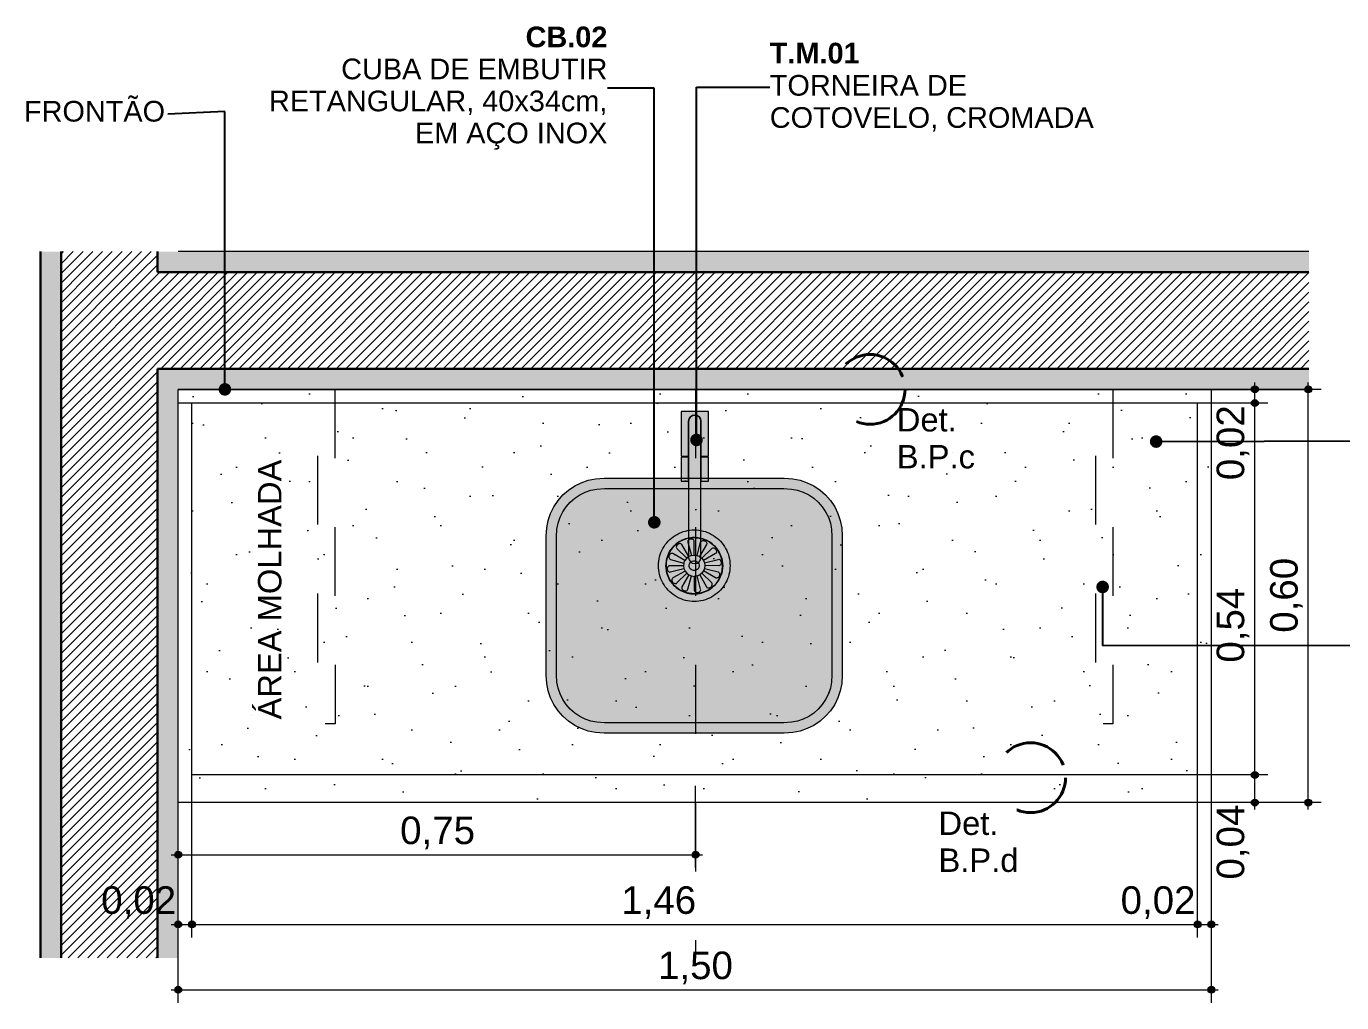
# Model space of a CAD drawing. Header units: metres. Extents: x -1.1 to 45.1, y -1 to 1.8.
# Drawn here: x 29.142 to 31.052, y -0.992 to 0.426 of the extents above; entities that cross this region are included whole.
import ezdxf

# ---------------------------------------------------------------- set-up
doc = ezdxf.new("R2010")
doc.units = ezdxf.units.M
doc.header["$MEASUREMENT"] = 0
doc.linetypes.add('Dashed', pattern=[0.028, 0.018, -0.01])
doc.linetypes.add('Double Dashed', pattern=[0.0325, 0.02, -0.005, 0.0025, -0.005])
for name, color, linetype, lineweight, true_color in [('0_Caneta_No__12', 7, 'Continuous', 0, 0x030303), ('COTAS DETALHAMENTO.EXEC_Caneta_No__167', 7, 'Continuous', 0, 0x0035d5), ('COTAS DETALHAMENTO.EXEC_Caneta_No__24', 7, 'Continuous', 40, 0x851f10), ('COTAS DETALHAMENTO.EXEC_Caneta_No__27', 7, 'Continuous', 0, 0xbd2d17), ('COTAS DETALHAMENTO.EXEC_Caneta_No__97', 7, 'Continuous', 13, 0x6b6b6b), ('EIXO HIDRÁULICO - Executivo.EXEC_Caneta_No__167', 7, 'Continuous', 0, 0x0035d5), ('LOUCAS-METAIS.ARQ_Caneta_No__13', 7, 'Continuous', 0, 0xaaaaaa), ('LOUCAS-METAIS.ARQ_Caneta_No__16', 7, 'Continuous', 0, 0xc9c9c9), ('LOUCAS-METAIS.ARQ_Caneta_No__18', 7, 'Continuous', 0, 0xdfdfdf), ('LOUCAS-METAIS.ARQ_Caneta_No__19', 7, 'Continuous', 0, 0xe9e9e9)]:
    doc.layers.add(name, color=color, linetype=linetype, lineweight=lineweight, true_color=true_color)
doc.layers.add('COTAS DETALHAMENTO.EXEC', color=7, linetype='Continuous')
for name, color, linetype, lineweight in [('COTAS DETALHAMENTO.EXEC_Caneta_No__1', 7, 'Continuous', 40), ('COTAS DETALHAMENTO.EXEC_Caneta_No__99', 7, 'Continuous', 20), ('PAREDE CONSTRUIR_Caneta_No__241', 7, 'Continuous', 13), ('PAREDE CONSTRUIR_Caneta_No__3', 7, 'Continuous', 30), ('PAREDE CONSTRUIR_Caneta_No__91', 255, 'Continuous', 0)]:
    doc.layers.add(name, color=color, linetype=linetype, lineweight=lineweight)
doc.styles.add('GENERATED_STYLE_1', font='arial.ttf')
doc.styles.add('GENERATED_STYLE_2', font='arial.ttf')
doc.dimstyles.new('GENERATED_STYLE__20', dxfattribs={"dimtxt": 0.18, "dimasz": 0.03648, "dimexe": 0.18, "dimexo": 0.0625, "dimgap": 0, "dimtad": 0, "dimtih": 1, "dimtoh": 1, "dimdec": 4, "dimzin": 0, "dimdsep": 46, "dimcen": 0.09, "dimadec": 0, "dimazin": 0, "dimtfac": 1, "dimtdec": 4, "dimtmove": 0, "dimatfit": 3, "dimldrblk": 'ARROWHEAD_11', "dimfxl": 0, "dimtolj": 1, "dimtzin": 0, "dimarcsym": 0})
doc.dimstyles.new('GENERATED_STYLE__21', dxfattribs={"dimtxt": 0.04, "dimasz": 0.019, "dimexe": 0.18, "dimexo": 0.3585, "dimgap": 0, "dimtad": 1, "dimzin": 0, "dimdsep": 46, "dimtxsty": 'GENERATED_STYLE_1', "dimblk": 'ARROWHEAD_11', "dimblk1": 'ARROWHEAD_11', "dimblk2": 'ARROWHEAD_11', "dimcen": 0.09, "dimclrd": 256, "dimclre": 256, "dimclrt": 256, "dimadec": 0, "dimazin": 0, "dimtfac": 1, "dimtdec": 4, "dimtmove": 0, "dimatfit": 3, "dimfxl": 0, "dimtolj": 1, "dimtzin": 0, "dimarcsym": 0})
doc.dimstyles.new('GENERATED_STYLE__22', dxfattribs={"dimtxt": 0.04, "dimasz": 0.019, "dimexe": 0.18, "dimexo": 0.3585, "dimgap": 0, "dimtad": 1, "dimtih": 1, "dimtoh": 1, "dimzin": 0, "dimdsep": 46, "dimtxsty": 'GENERATED_STYLE_1', "dimblk": 'ARROWHEAD_11', "dimblk1": 'ARROWHEAD_11', "dimblk2": 'ARROWHEAD_11', "dimcen": 0.09, "dimclrd": 256, "dimclre": 256, "dimclrt": 256, "dimadec": 0, "dimazin": 0, "dimtfac": 1, "dimtdec": 4, "dimtmove": 0, "dimatfit": 3, "dimfxl": 0, "dimtolj": 1, "dimtzin": 0, "dimarcsym": 0})
doc.dimstyles.new('GENERATED_STYLE__23', dxfattribs={"dimtxt": 0.04, "dimasz": 0.019, "dimexe": 0.18, "dimexo": 0.1, "dimgap": 0, "dimtad": 1, "dimtih": 1, "dimtoh": 1, "dimzin": 0, "dimdsep": 46, "dimtxsty": 'GENERATED_STYLE_1', "dimblk": 'ARROWHEAD_11', "dimblk1": 'ARROWHEAD_11', "dimblk2": 'ARROWHEAD_11', "dimcen": 0.09, "dimclrd": 256, "dimclre": 256, "dimclrt": 256, "dimadec": 0, "dimazin": 0, "dimtfac": 1, "dimtdec": 4, "dimtmove": 0, "dimatfit": 3, "dimfxl": 0, "dimtolj": 1, "dimtzin": 0, "dimarcsym": 0})
pattern_1 = [(45, (30.083308, -0.413905), (-0.00707107, 0.00707107), [])]
pattern_2 = [(45, (30.08331, -0.213905), (-0.06364, 0.06364), [0, -0.06, 0, -0.09]), (110, (30.28331, -0.213905), (0.084572, 0.030782), [0, -0.044, 0, -0.076])]

# ---------------------------------------------------------------- blocks, each defined once
blk = doc.blocks.new('*D170', base_point=(30.0833, -0.4139))
at = {"layer": 'COTAS DETALHAMENTO.EXEC_Caneta_No__167', "linetype": 'Continuous', "lineweight": 0, "true_color": 0x0035d5}
for points in [[(29.3575, -0.7769), (29.3579, -0.7788), (29.3589, -0.7804), (29.3606, -0.7815), (29.3625, -0.7819), (29.3644, -0.7815), (29.366, -0.7804), (29.3671, -0.7788), (29.3675, -0.7769), (29.3671, -0.775), (29.366, -0.7733), (29.3644, -0.7722), (29.3625, -0.7719), (29.3606, -0.7722), (29.3589, -0.7733), (29.3579, -0.775)], [(30.1086, -0.7769), (30.109, -0.7788), (30.1101, -0.7804), (30.1117, -0.7815), (30.1136, -0.7819), (30.1155, -0.7815), (30.1172, -0.7804), (30.1182, -0.7788), (30.1186, -0.7769), (30.1182, -0.775), (30.1172, -0.7733), (30.1155, -0.7722), (30.1136, -0.7719), (30.1117, -0.7722), (30.1101, -0.7733), (30.109, -0.775)]]:
    blk.add_hatch(color=162, dxfattribs=at).paths.add_polyline_path(points)
at = {"layer": 'COTAS DETALHAMENTO.EXEC_Caneta_No__167', "color": 162, "linetype": 'Continuous', "lineweight": 0, "true_color": 0x0035d5}
for p, q in [((29.3625, -0.7719), (29.3625, -0.6769)), ((30.1136, -0.7719), (30.1136, -0.6769)), ((29.3525, -0.7769), (29.3575, -0.7769)), ((29.3625, -0.7956), (29.3625, -0.7819)), ((29.3675, -0.7769), (30.1086, -0.7769)), ((30.1136, -0.7956), (30.1136, -0.7819)), ((30.1186, -0.7769), (30.1236, -0.7769))]:
    blk.add_line(p, q, dxfattribs=at)
for centre in [(29.3625, -0.7769), (30.1136, -0.7769)]:
    blk.add_circle(centre, 0.005, dxfattribs=at)
at = {"layer": 'COTAS DETALHAMENTO.EXEC_Caneta_No__167', "color": 162, "lineweight": 0, "true_color": 0x0035d5, "insert": (29.6847, -0.7689), "char_height": 0.04, "attachment_point": 7, "style": 'GENERATED_STYLE_1'}
blk.add_mtext('\\A1;{\\pql;\\fArial|b0|i0|c0|p0;\\W1.000000;0,75}', dxfattribs=at)
blk = doc.blocks.new('ARROWHEAD_11')
at = {"color": 0, "linetype": 'Continuous', "lineweight": 0}
blk.add_line((0, 0), (-1, 0), dxfattribs=at)
at = {"color": 0, "linetype": 'Continuous', "lineweight": 0, "const_width": 0.25, "flags": 128}
blk.add_lwpolyline([(-0.125, 0, 1), (0.125, 0, 1)], format="xyb", close=True, dxfattribs=at)
blk = doc.blocks.new('*D171', base_point=(30.0833, -0.4139))
at = {"layer": 'COTAS DETALHAMENTO.EXEC_Caneta_No__27', "linetype": 'Continuous', "lineweight": 0, "true_color": 0xbd2d17}
for points in [[(29.3575, -0.8782), (29.3579, -0.8801), (29.3589, -0.8817), (29.3606, -0.8828), (29.3625, -0.8832), (29.3644, -0.8828), (29.366, -0.8817), (29.3671, -0.8801), (29.3675, -0.8782), (29.3671, -0.8763), (29.366, -0.8746), (29.3644, -0.8736), (29.3625, -0.8732), (29.3606, -0.8736), (29.3589, -0.8746), (29.3579, -0.8763)], [(29.3775, -0.8782), (29.3779, -0.8801), (29.3789, -0.8817), (29.3806, -0.8828), (29.3825, -0.8832), (29.3844, -0.8828), (29.386, -0.8817), (29.3871, -0.8801), (29.3875, -0.8782), (29.3871, -0.8763), (29.386, -0.8746), (29.3844, -0.8736), (29.3825, -0.8732), (29.3806, -0.8736), (29.3789, -0.8746), (29.3779, -0.8763)]]:
    blk.add_hatch(color=22, dxfattribs=at).paths.add_polyline_path(points)
at = {"layer": 'COTAS DETALHAMENTO.EXEC_Caneta_No__27', "color": 22, "linetype": 'Continuous', "lineweight": 0, "true_color": 0xbd2d17}
for p, q in [((29.3625, -0.8732), (29.3625, -0.5197)), ((29.3825, -0.8732), (29.3825, -0.5197)), ((29.3525, -0.8782), (29.3575, -0.8782)), ((29.3675, -0.8782), (29.3775, -0.8782)), ((29.3625, -0.8969), (29.3625, -0.8832)), ((29.3825, -0.8969), (29.3825, -0.8832))]:
    blk.add_line(p, q, dxfattribs=at)
for centre in [(29.3625, -0.8782), (29.3825, -0.8782)]:
    blk.add_circle(centre, 0.005, dxfattribs=at)
at = {"layer": 'COTAS DETALHAMENTO.EXEC_Caneta_No__27', "color": 22, "lineweight": 0, "true_color": 0xbd2d17, "insert": (29.2507, -0.8702), "char_height": 0.04, "attachment_point": 7, "style": 'GENERATED_STYLE_1'}
blk.add_mtext('\\A1;{\\pql;\\fArial|b0|i0|c0|p0;\\W1.000000;0,02}', dxfattribs=at)
blk = doc.blocks.new('*D172', base_point=(30.0833, -0.4139))
at = {"layer": 'COTAS DETALHAMENTO.EXEC_Caneta_No__27', "linetype": 'Continuous', "lineweight": 0, "true_color": 0xbd2d17}
for points in [[(29.3775, -0.8782), (29.3779, -0.8801), (29.3789, -0.8817), (29.3806, -0.8828), (29.3825, -0.8832), (29.3844, -0.8828), (29.386, -0.8817), (29.3871, -0.8801), (29.3875, -0.8782), (29.3871, -0.8763), (29.386, -0.8746), (29.3844, -0.8736), (29.3825, -0.8732), (29.3806, -0.8736), (29.3789, -0.8746), (29.3779, -0.8763)], [(30.8375, -0.8782), (30.8379, -0.8801), (30.8389, -0.8817), (30.8406, -0.8828), (30.8425, -0.8832), (30.8444, -0.8828), (30.846, -0.8817), (30.8471, -0.8801), (30.8475, -0.8782), (30.8471, -0.8763), (30.846, -0.8746), (30.8444, -0.8736), (30.8425, -0.8732), (30.8406, -0.8736), (30.8389, -0.8746), (30.8379, -0.8763)]]:
    blk.add_hatch(color=22, dxfattribs=at).paths.add_polyline_path(points)
at = {"layer": 'COTAS DETALHAMENTO.EXEC_Caneta_No__27', "color": 22, "linetype": 'Continuous', "lineweight": 0, "true_color": 0xbd2d17}
for p, q in [((29.3825, -0.8732), (29.3825, -0.5197)), ((30.8425, -0.8732), (30.8425, -0.5197)), ((29.3875, -0.8782), (30.8375, -0.8782)), ((29.3825, -0.8969), (29.3825, -0.8832)), ((30.8425, -0.8969), (30.8425, -0.8832))]:
    blk.add_line(p, q, dxfattribs=at)
blk.add_circle((29.3825, -0.8782), 0.005, dxfattribs=at)
at = {"layer": 'COTAS DETALHAMENTO.EXEC_Caneta_No__27', "color": 22, "lineweight": 0, "true_color": 0xbd2d17, "char_height": 0.04, "attachment_point": 7, "style": 'GENERATED_STYLE_1'}
for s, insert in [('\\A1;{\\pql;\\fArial|b0|i0|c0|p0;\\W1.000000;1,46}', (30.0057, -0.8702)), ('\\A1;{\\pql;\\fArial|b0|i0|c0|p0;\\W1.000000;0,02}', (30.7307, -0.8702))]:
    blk.add_mtext(s, dxfattribs=dict(at, insert=insert))
blk = doc.blocks.new('*D173', base_point=(30.0833, -0.4139))
at = {"layer": 'COTAS DETALHAMENTO.EXEC_Caneta_No__27', "linetype": 'Continuous', "lineweight": 0, "true_color": 0xbd2d17}
for points in [[(30.8375, -0.8782), (30.8379, -0.8801), (30.8389, -0.8817), (30.8406, -0.8828), (30.8425, -0.8832), (30.8444, -0.8828), (30.846, -0.8817), (30.8471, -0.8801), (30.8475, -0.8782), (30.8471, -0.8763), (30.846, -0.8746), (30.8444, -0.8736), (30.8425, -0.8732), (30.8406, -0.8736), (30.8389, -0.8746), (30.8379, -0.8763)], [(30.8575, -0.8782), (30.8579, -0.8801), (30.8589, -0.8817), (30.8606, -0.8828), (30.8625, -0.8832), (30.8644, -0.8828), (30.866, -0.8817), (30.8671, -0.8801), (30.8675, -0.8782), (30.8671, -0.8763), (30.866, -0.8746), (30.8644, -0.8736), (30.8625, -0.8732), (30.8606, -0.8736), (30.8589, -0.8746), (30.8579, -0.8763)]]:
    blk.add_hatch(color=22, dxfattribs=at).paths.add_polyline_path(points)
at = {"layer": 'COTAS DETALHAMENTO.EXEC_Caneta_No__27', "color": 22, "linetype": 'Continuous', "lineweight": 0, "true_color": 0xbd2d17}
for p, q in [((30.8425, -0.8732), (30.8425, -0.5197)), ((30.8625, -0.8732), (30.8625, -0.5197)), ((30.8475, -0.8782), (30.8575, -0.8782)), ((30.8675, -0.8782), (30.8725, -0.8782)), ((30.8425, -0.8969), (30.8425, -0.8832)), ((30.8625, -0.8969), (30.8625, -0.8832))]:
    blk.add_line(p, q, dxfattribs=at)
for centre in [(30.8425, -0.8782), (30.8625, -0.8782)]:
    blk.add_circle(centre, 0.005, dxfattribs=at)
blk = doc.blocks.new('*D174', base_point=(30.0833, -0.4139))
at = {"layer": 'COTAS DETALHAMENTO.EXEC_Caneta_No__27', "linetype": 'Continuous', "lineweight": 0, "true_color": 0xbd2d17}
for points in [[(29.3575, -0.973), (29.3579, -0.9749), (29.3589, -0.9766), (29.3606, -0.9776), (29.3625, -0.978), (29.3644, -0.9776), (29.366, -0.9766), (29.3671, -0.9749), (29.3675, -0.973), (29.3671, -0.9711), (29.366, -0.9695), (29.3644, -0.9684), (29.3625, -0.968), (29.3606, -0.9684), (29.3589, -0.9695), (29.3579, -0.9711)], [(30.8575, -0.973), (30.8579, -0.9749), (30.8589, -0.9766), (30.8606, -0.9776), (30.8625, -0.978), (30.8644, -0.9776), (30.866, -0.9766), (30.8671, -0.9749), (30.8675, -0.973), (30.8671, -0.9711), (30.866, -0.9695), (30.8644, -0.9684), (30.8625, -0.968), (30.8606, -0.9684), (30.8589, -0.9695), (30.8579, -0.9711)]]:
    blk.add_hatch(color=22, dxfattribs=at).paths.add_polyline_path(points)
at = {"layer": 'COTAS DETALHAMENTO.EXEC_Caneta_No__27', "color": 22, "linetype": 'Continuous', "lineweight": 0, "true_color": 0xbd2d17}
for p, q in [((29.3625, -0.968), (29.3625, -0.6145)), ((30.8625, -0.968), (30.8625, -0.6145)), ((29.3525, -0.973), (29.3575, -0.973)), ((29.3675, -0.973), (30.8575, -0.973)), ((30.8675, -0.973), (30.8725, -0.973)), ((29.3625, -0.9918), (29.3625, -0.978)), ((30.8625, -0.9918), (30.8625, -0.978))]:
    blk.add_line(p, q, dxfattribs=at)
for centre in [(29.3625, -0.973), (30.8625, -0.973)]:
    blk.add_circle(centre, 0.005, dxfattribs=at)
at = {"layer": 'COTAS DETALHAMENTO.EXEC_Caneta_No__27', "color": 22, "lineweight": 0, "true_color": 0xbd2d17, "insert": (30.0591, -0.965), "char_height": 0.04, "attachment_point": 7, "style": 'GENERATED_STYLE_1'}
blk.add_mtext('\\A1;{\\pql;\\fArial|b0|i0|c0|p0;\\W1.000000;1,50}', dxfattribs=at)
blk = doc.blocks.new('*D175', base_point=(30.0833, -0.4139))
at = {"layer": 'COTAS DETALHAMENTO.EXEC_Caneta_No__27', "linetype": 'Continuous', "lineweight": 0, "true_color": 0xbd2d17}
for points in [[(30.9206, -0.6611), (30.921, -0.6631), (30.922, -0.6647), (30.9237, -0.6658), (30.9256, -0.6661), (30.9275, -0.6658), (30.9291, -0.6647), (30.9302, -0.6631), (30.9306, -0.6611), (30.9302, -0.6592), (30.9291, -0.6576), (30.9275, -0.6565), (30.9256, -0.6561), (30.9237, -0.6565), (30.922, -0.6576), (30.921, -0.6592)], [(30.9206, -0.7011), (30.921, -0.7031), (30.922, -0.7047), (30.9237, -0.7058), (30.9256, -0.7061), (30.9275, -0.7058), (30.9291, -0.7047), (30.9302, -0.7031), (30.9306, -0.7011), (30.9302, -0.6992), (30.9291, -0.6976), (30.9275, -0.6965), (30.9256, -0.6961), (30.9237, -0.6965), (30.922, -0.6976), (30.921, -0.6992)]]:
    blk.add_hatch(color=22, dxfattribs=at).paths.add_polyline_path(points)
at = {"layer": 'COTAS DETALHAMENTO.EXEC_Caneta_No__27', "color": 22, "linetype": 'Continuous', "lineweight": 0, "true_color": 0xbd2d17}
for p, q in [((30.9206, -0.6611), (30.5671, -0.6611)), ((30.9256, -0.6961), (30.9256, -0.6661)), ((30.9443, -0.6611), (30.9306, -0.6611)), ((30.9206, -0.7011), (30.5671, -0.7011)), ((30.9256, -0.7111), (30.9256, -0.7061)), ((30.9443, -0.7011), (30.9306, -0.7011))]:
    blk.add_line(p, q, dxfattribs=at)
for centre in [(30.9256, -0.6611), (30.9256, -0.7011)]:
    blk.add_circle(centre, 0.005, dxfattribs=at)
at = {"layer": 'COTAS DETALHAMENTO.EXEC_Caneta_No__27', "color": 22, "lineweight": 0, "true_color": 0xbd2d17, "insert": (30.9176, -0.8129), "char_height": 0.04, "attachment_point": 7, "rotation": 90, "style": 'GENERATED_STYLE_1'}
blk.add_mtext('\\A1;{\\pql;\\fArial|b0|i0|c0|p0;\\W1.000000;0,04}', dxfattribs=at)
blk = doc.blocks.new('*D176', base_point=(30.0833, -0.4139))
at = {"layer": 'COTAS DETALHAMENTO.EXEC_Caneta_No__27', "linetype": 'Continuous', "lineweight": 0, "true_color": 0xbd2d17}
for points in [[(30.9206, -0.1211), (30.921, -0.1231), (30.922, -0.1247), (30.9237, -0.1258), (30.9256, -0.1261), (30.9275, -0.1258), (30.9291, -0.1247), (30.9302, -0.1231), (30.9306, -0.1211), (30.9302, -0.1192), (30.9291, -0.1176), (30.9275, -0.1165), (30.9256, -0.1161), (30.9237, -0.1165), (30.922, -0.1176), (30.921, -0.1192)], [(30.9206, -0.6611), (30.921, -0.6631), (30.922, -0.6647), (30.9237, -0.6658), (30.9256, -0.6661), (30.9275, -0.6658), (30.9291, -0.6647), (30.9302, -0.6631), (30.9306, -0.6611), (30.9302, -0.6592), (30.9291, -0.6576), (30.9275, -0.6565), (30.9256, -0.6561), (30.9237, -0.6565), (30.922, -0.6576), (30.921, -0.6592)]]:
    blk.add_hatch(color=22, dxfattribs=at).paths.add_polyline_path(points)
at = {"layer": 'COTAS DETALHAMENTO.EXEC_Caneta_No__27', "color": 22, "linetype": 'Continuous', "lineweight": 0, "true_color": 0xbd2d17}
for p, q in [((30.9206, -0.1211), (30.5671, -0.1211)), ((30.9256, -0.6561), (30.9256, -0.1261)), ((30.9443, -0.1211), (30.9306, -0.1211))]:
    blk.add_line(p, q, dxfattribs=at)
blk.add_circle((30.9256, -0.1211), 0.005, dxfattribs=at)
at = {"layer": 'COTAS DETALHAMENTO.EXEC_Caneta_No__27', "color": 22, "lineweight": 0, "true_color": 0xbd2d17, "char_height": 0.04, "attachment_point": 7, "rotation": 90, "style": 'GENERATED_STYLE_1'}
for s, insert in [('\\A1;{\\pql;\\fArial|b0|i0|c0|p0;\\W1.000000;0,02}', (30.9176, -0.2329)), ('\\A1;{\\pql;\\fArial|b0|i0|c0|p0;\\W1.000000;0,54}', (30.9176, -0.4979))]:
    blk.add_mtext(s, dxfattribs=dict(at, insert=insert))
blk = doc.blocks.new('*D177', base_point=(30.0833, -0.4139))
at = {"layer": 'COTAS DETALHAMENTO.EXEC_Caneta_No__27', "linetype": 'Continuous', "lineweight": 0, "true_color": 0xbd2d17}
for points in [[(30.9206, -0.1011), (30.921, -0.1031), (30.922, -0.1047), (30.9237, -0.1058), (30.9256, -0.1061), (30.9275, -0.1058), (30.9291, -0.1047), (30.9302, -0.1031), (30.9306, -0.1011), (30.9302, -0.0992), (30.9291, -0.0976), (30.9275, -0.0965), (30.9256, -0.0961), (30.9237, -0.0965), (30.922, -0.0976), (30.921, -0.0992)], [(30.9206, -0.1211), (30.921, -0.1231), (30.922, -0.1247), (30.9237, -0.1258), (30.9256, -0.1261), (30.9275, -0.1258), (30.9291, -0.1247), (30.9302, -0.1231), (30.9306, -0.1211), (30.9302, -0.1192), (30.9291, -0.1176), (30.9275, -0.1165), (30.9256, -0.1161), (30.9237, -0.1165), (30.922, -0.1176), (30.921, -0.1192)]]:
    blk.add_hatch(color=22, dxfattribs=at).paths.add_polyline_path(points)
at = {"layer": 'COTAS DETALHAMENTO.EXEC_Caneta_No__27', "color": 22, "linetype": 'Continuous', "lineweight": 0, "true_color": 0xbd2d17}
for p, q in [((30.9256, -0.0961), (30.9256, -0.0911)), ((30.9206, -0.1011), (30.5671, -0.1011)), ((30.9256, -0.1161), (30.9256, -0.1061)), ((30.9443, -0.1011), (30.9306, -0.1011)), ((30.9206, -0.1211), (30.5671, -0.1211)), ((30.9443, -0.1211), (30.9306, -0.1211))]:
    blk.add_line(p, q, dxfattribs=at)
for centre in [(30.9256, -0.1011), (30.9256, -0.1211)]:
    blk.add_circle(centre, 0.005, dxfattribs=at)
blk = doc.blocks.new('*D178', base_point=(30.0833, -0.4139))
at = {"layer": 'COTAS DETALHAMENTO.EXEC_Caneta_No__27', "linetype": 'Continuous', "lineweight": 0, "true_color": 0xbd2d17}
for points in [[(30.9982, -0.1011), (30.9986, -0.1031), (30.9996, -0.1047), (31.0013, -0.1058), (31.0032, -0.1061), (31.0051, -0.1058), (31.0067, -0.1047), (31.0078, -0.1031), (31.0082, -0.1011), (31.0078, -0.0992), (31.0067, -0.0976), (31.0051, -0.0965), (31.0032, -0.0961), (31.0013, -0.0965), (30.9996, -0.0976), (30.9986, -0.0992)], [(30.9982, -0.7011), (30.9986, -0.7031), (30.9996, -0.7047), (31.0013, -0.7058), (31.0032, -0.7061), (31.0051, -0.7058), (31.0067, -0.7047), (31.0078, -0.7031), (31.0082, -0.7011), (31.0078, -0.6992), (31.0067, -0.6976), (31.0051, -0.6965), (31.0032, -0.6961), (31.0013, -0.6965), (30.9996, -0.6976), (30.9986, -0.6992)]]:
    blk.add_hatch(color=22, dxfattribs=at).paths.add_polyline_path(points)
at = {"layer": 'COTAS DETALHAMENTO.EXEC_Caneta_No__27', "color": 22, "linetype": 'Continuous', "lineweight": 0, "true_color": 0xbd2d17}
for p, q in [((31.0032, -0.0961), (31.0032, -0.0911)), ((30.9982, -0.1011), (30.6447, -0.1011)), ((31.0032, -0.6961), (31.0032, -0.1061)), ((31.0219, -0.1011), (31.0082, -0.1011)), ((30.9982, -0.7011), (30.6447, -0.7011)), ((31.0032, -0.7111), (31.0032, -0.7061)), ((31.0219, -0.7011), (31.0082, -0.7011))]:
    blk.add_line(p, q, dxfattribs=at)
for centre in [(31.0032, -0.1011), (31.0032, -0.7011)]:
    blk.add_circle(centre, 0.005, dxfattribs=at)
at = {"layer": 'COTAS DETALHAMENTO.EXEC_Caneta_No__27', "color": 22, "lineweight": 0, "true_color": 0xbd2d17, "insert": (30.9952, -0.4545), "char_height": 0.04, "attachment_point": 7, "rotation": 90, "style": 'GENERATED_STYLE_1'}
blk.add_mtext('\\A1;{\\pql;\\fArial|b0|i0|c0|p0;\\W1.000000;0,60}', dxfattribs=at)

msp = doc.modelspace()

# ---------------------------------------------------------------- hatches: boundary and pattern name
at = {"layer": 'LOUCAS-METAIS.ARQ_Caneta_No__16', "linetype": 'Continuous', "lineweight": 0, "true_color": 0xc9c9c9}
h = msp.add_hatch(dxfattribs=at)
h.set_pattern_fill('Haie_OD_LEGENDA_0010', color=9, style=0, pattern_type=2)
h.set_pattern_definition(pattern_2)
h.paths.add_polyline_path([(29.3825, -0.1011), (29.3625, -0.1011), (29.3625, -0.1211), (29.3825, -0.1211)])
h = msp.add_hatch(dxfattribs=at)
h.set_pattern_fill('Haie_OD_LEGENDA_0010', color=9, style=0, pattern_type=2)
h.set_pattern_definition(pattern_2)
h.paths.add_polyline_path([(30.8425, -0.1011), (29.3825, -0.1011), (29.3825, -0.1211), (30.8425, -0.1211)])
h = msp.add_hatch(dxfattribs=at)
h.set_pattern_fill('Haie_OD_LEGENDA_0010', color=9, style=0, pattern_type=2)
h.set_pattern_definition(pattern_2)
h.paths.add_polyline_path([(30.8625, -0.1011), (30.8425, -0.1011), (30.8425, -0.1211), (30.8625, -0.1211)])
h = msp.add_hatch(dxfattribs=at)
h.set_pattern_fill('Haie_OD_LEGENDA_0010', color=9, style=0, pattern_type=2)
h.set_pattern_definition(pattern_2)
h.paths.add_polyline_path([(29.3825, -0.1211), (29.3625, -0.1211), (29.3625, -0.7011), (29.3825, -0.7011)])
h = msp.add_hatch(dxfattribs=at)
h.set_pattern_fill('Haie_OD_LEGENDA_0010', color=9, style=0, pattern_type=2)
h.set_pattern_definition(pattern_2)
h.paths.add_polyline_path([(30.8425, -0.1211), (29.3825, -0.1211), (29.3825, -0.6611), (30.8425, -0.6611)])
h = msp.add_hatch(dxfattribs=at)
h.set_pattern_fill('Haie_OD_LEGENDA_0010', color=9, style=0, pattern_type=2)
h.set_pattern_definition(pattern_2)
h.paths.add_polyline_path([(30.8625, -0.1211), (30.8425, -0.1211), (30.8425, -0.7011), (30.8625, -0.7011)])
h = msp.add_hatch(dxfattribs=at)
h.set_pattern_fill('Haie_OD_LEGENDA_0010', color=9, style=0, pattern_type=2)
h.set_pattern_definition(pattern_2)
h.paths.add_polyline_path([(30.8425, -0.6611), (29.3825, -0.6611), (29.3825, -0.7011), (30.8425, -0.7011)])
at = {"layer": 'LOUCAS-METAIS.ARQ_Caneta_No__18', "linetype": 'Continuous', "lineweight": 0, "true_color": 0xdfdfdf}
msp.add_hatch(color=254, dxfattribs=at).paths.add_polyline_path([(29.8967, -0.3145), (29.8967, -0.5159), (29.8975, -0.5284), (29.8996, -0.539), (29.9031, -0.5492), (29.9079, -0.5588), (29.9139, -0.5678), (29.921, -0.5759), (29.9291, -0.583), (29.9381, -0.589), (29.9477, -0.5938), (29.9579, -0.5973), (29.9685, -0.5994), (29.981, -0.6002), (30.2424, -0.6002), (30.2549, -0.5994), (30.2655, -0.5973), (30.2757, -0.5938), (30.2854, -0.589), (30.2943, -0.583), (30.3025, -0.5759), (30.3096, -0.5678), (30.3156, -0.5588), (30.3203, -0.5492), (30.3238, -0.539), (30.3259, -0.5284), (30.3267, -0.5159), (30.3267, -0.3145), (30.3259, -0.302), (30.3238, -0.2914), (30.3203, -0.2812), (30.3156, -0.2715), (30.3096, -0.2626), (30.3025, -0.2544), (30.2943, -0.2473), (30.2854, -0.2413), (30.2757, -0.2366), (30.2655, -0.2331), (30.2549, -0.231), (30.2424, -0.2302), (29.981, -0.2302), (29.9685, -0.231), (29.9579, -0.2331), (29.9477, -0.2366), (29.9381, -0.2413), (29.9291, -0.2473), (29.921, -0.2544), (29.9139, -0.2626), (29.9079, -0.2715), (29.9031, -0.2812), (29.8996, -0.2914), (29.8975, -0.302)])
at = {"layer": 'LOUCAS-METAIS.ARQ_Caneta_No__19', "linetype": 'Continuous', "lineweight": 0, "true_color": 0xe9e9e9}
for points in [[(30.0925, -0.1983), (30.1035, -0.1983), (30.1035, -0.1473, -1), (30.1215, -0.1473), (30.1215, -0.1983), (30.1324, -0.1983), (30.1324, -0.1333), (30.0925, -0.1333)], [(30.1035, -0.3452, 1), (30.1215, -0.3451), (30.1215, -0.1473, 1), (30.1035, -0.1473)], [(30.0928, -0.2343), (30.1035, -0.2343), (30.1035, -0.1993), (30.0928, -0.1993)], [(30.1322, -0.2343), (30.1322, -0.1993), (30.1215, -0.1993), (30.1215, -0.2343)]]:
    msp.add_hatch(color=254, dxfattribs=at).paths.add_polyline_path(points)
at = {"layer": 'PAREDE CONSTRUIR_Caneta_No__241', "linetype": 'Continuous', "lineweight": 13}
h = msp.add_hatch(dxfattribs=at)
h.set_pattern_fill('common_brick_0010', style=0, pattern_type=2)
h.set_pattern_definition(pattern_1)
h.paths.add_polyline_path([(29.3325, 0.0989), (29.1925, 0.0989), (29.1925, 0.0689), (29.3325, 0.0689)])
h = msp.add_hatch(dxfattribs=at)
h.set_pattern_fill('common_brick_0010', style=0, pattern_type=2)
h.set_pattern_definition(pattern_1)
h.paths.add_polyline_path([(29.3325, -0.0711), (29.3325, 0.0689), (29.1925, 0.0689), (29.1925, -0.0711)])
h = msp.add_hatch(dxfattribs=at)
h.set_pattern_fill('common_brick_0010', style=0, pattern_type=2)
h.set_pattern_definition(pattern_1)
h.paths.add_polyline_path([(29.3625, -0.0711), (29.3625, 0.0689), (29.3325, 0.0689), (29.3325, -0.0711)])
h = msp.add_hatch(dxfattribs=at)
h.set_pattern_fill('common_brick_0010', style=0, pattern_type=2)
h.set_pattern_definition(pattern_1)
h.paths.add_polyline_path([(31.0041, 0.0689), (29.3625, 0.0689), (29.3625, -0.0711), (31.0041, -0.0711)])
h = msp.add_hatch(dxfattribs=at)
h.set_pattern_fill('common_brick_0010', style=0, pattern_type=2)
h.set_pattern_definition(pattern_1)
h.paths.add_polyline_path([(29.1925, -0.0711), (29.1925, -0.9267), (29.3325, -0.9267), (29.3325, -0.0711)])
at = {"layer": 'PAREDE CONSTRUIR_Caneta_No__91', "linetype": 'Continuous', "lineweight": 0}
for points in [[(29.1625, 0.0989), (29.1625, -0.9267), (29.1925, -0.9267), (29.1925, 0.0989)], [(29.3325, 0.0989), (29.3325, 0.0689), (29.3625, 0.0689), (29.3625, 0.0989)], [(29.3625, 0.0989), (29.3625, 0.0689), (31.0041, 0.0689), (31.0041, 0.0989)], [(29.3625, -0.1011), (29.3625, -0.0711), (29.3325, -0.0711), (29.3325, -0.1011)], [(29.3625, -0.0711), (29.3625, -0.1011), (31.0041, -0.1011), (31.0041, -0.0711)], [(29.3325, -0.1011), (29.3325, -0.9267), (29.3625, -0.9267), (29.3625, -0.1011)]]:
    msp.add_hatch(color=255, dxfattribs=at).paths.add_polyline_path(points)

# ---------------------------------------------------------------- linework, layer by layer
at = {"layer": 'COTAS DETALHAMENTO.EXEC_Caneta_No__24', "color": 26, "linetype": 'Double Dashed', "lineweight": 40, "ltscale": 4, "true_color": 0x851f10}
for centre in [(30.367, -0.1011), (30.6001, -0.665)]:
    msp.add_circle(centre, 0.0507, dxfattribs=at)
at = {"layer": 'COTAS DETALHAMENTO.EXEC_Caneta_No__97', "color": 251, "linetype": 'Dashed', "lineweight": 13, "true_color": 0x6b6b6b, "flags": 128}
for points in [[(29.59, -0.1011), (29.5902, -0.5868), (29.5652, -0.5868), (29.565, -0.1011)], [(30.7195, -0.1011), (30.7196, -0.5868), (30.6946, -0.5868), (30.6945, -0.1011)]]:
    msp.add_lwpolyline(points, close=True, dxfattribs=at)
at = {"layer": 'EIXO HIDRÁULICO - Executivo.EXEC_Caneta_No__167', "color": 162, "linetype": 'Dashed', "lineweight": 0, "true_color": 0x0035d5}
msp.add_line((30.1136, -0.1011), (30.1136, -0.9267), dxfattribs=at)
at = {"layer": 'LOUCAS-METAIS.ARQ_Caneta_No__13', "color": 253, "linetype": 'Continuous', "lineweight": 0, "true_color": 0xaaaaaa, "flags": 128}
for points in [[(29.3625, -0.1211), (29.3625, -0.1011)], [(30.8625, -0.1011), (30.8425, -0.1011), (29.3825, -0.1011), (29.3625, -0.1011)], [(30.8625, -0.1211), (30.8625, -0.1011)], [(30.8625, -0.1211), (30.8425, -0.1211), (29.3825, -0.1211), (29.3625, -0.1211)], [(29.3625, -0.7011), (29.3625, -0.1211)], [(29.3825, -0.6611), (29.3825, -0.1211)], [(30.8425, -0.6611), (30.8425, -0.1211)], [(30.8625, -0.7011), (30.8625, -0.1211)], [(30.8425, -0.6611), (29.3825, -0.6611)], [(30.8625, -0.7011), (30.8425, -0.7011), (29.3825, -0.7011), (29.3625, -0.7011)]]:
    msp.add_lwpolyline(points, dxfattribs=at)
at = {"layer": 'LOUCAS-METAIS.ARQ_Caneta_No__13', "color": 253, "linetype": 'Continuous', "lineweight": 0, "true_color": 0xaaaaaa}
for points in [[(30.0925, -0.1983), (30.1035, -0.1983), (30.1035, -0.1473, -1), (30.1215, -0.1473), (30.1215, -0.1983), (30.1324, -0.1983), (30.1324, -0.1333), (30.0925, -0.1333)], [(30.1035, -0.3452, 1), (30.1215, -0.3451), (30.1215, -0.1473, 1), (30.1035, -0.1473)]]:
    msp.add_lwpolyline(points, format="xyb", close=True, dxfattribs=at)
for points in [[(30.0928, -0.2343), (30.1035, -0.2343), (30.1035, -0.1993), (30.0928, -0.1993)], [(30.1322, -0.2343), (30.1322, -0.1993), (30.1215, -0.1993), (30.1215, -0.2343)], [(29.8967, -0.3145), (29.8975, -0.302), (29.8996, -0.2914), (29.9031, -0.2812), (29.9079, -0.2715), (29.9139, -0.2626), (29.921, -0.2544), (29.9291, -0.2473), (29.9381, -0.2413), (29.9477, -0.2366), (29.9579, -0.2331), (29.9685, -0.231), (29.981, -0.2302), (30.2424, -0.2302), (30.2549, -0.231), (30.2655, -0.2331), (30.2757, -0.2366), (30.2854, -0.2413), (30.2943, -0.2473), (30.3025, -0.2544), (30.3096, -0.2626), (30.3156, -0.2715), (30.3203, -0.2812), (30.3238, -0.2914), (30.3259, -0.302), (30.3267, -0.3145), (30.3267, -0.5159), (30.3259, -0.5284), (30.3238, -0.539), (30.3203, -0.5492), (30.3156, -0.5588), (30.3096, -0.5678), (30.3025, -0.5759), (30.2943, -0.583), (30.2854, -0.589), (30.2757, -0.5938), (30.2655, -0.5973), (30.2549, -0.5994), (30.2424, -0.6002), (29.981, -0.6002), (29.9685, -0.5994), (29.9579, -0.5973), (29.9477, -0.5938), (29.9381, -0.589), (29.9291, -0.583), (29.921, -0.5759), (29.9139, -0.5678), (29.9079, -0.5588), (29.9031, -0.5492), (29.8996, -0.539), (29.8975, -0.5284), (29.8967, -0.5159)], [(30.3093, -0.5351), (30.3064, -0.5434), (30.3025, -0.5513), (30.2976, -0.5587), (30.2918, -0.5653), (30.2852, -0.5711), (30.2779, -0.576), (30.27, -0.5799), (30.2616, -0.5827), (30.253, -0.5845), (30.2419, -0.5852), (29.9815, -0.5852), (29.9705, -0.5845), (29.9618, -0.5827), (29.9535, -0.5799), (29.9456, -0.576), (29.9382, -0.5711), (29.9316, -0.5653), (29.9258, -0.5587), (29.9209, -0.5513), (29.917, -0.5434), (29.9142, -0.5351), (29.9124, -0.5264), (29.9117, -0.5154), (29.9117, -0.315), (29.9124, -0.3039), (29.9142, -0.2953), (29.917, -0.2869), (29.9209, -0.279), (29.9258, -0.2717), (29.9316, -0.2651), (29.9382, -0.2593), (29.9456, -0.2544), (29.9535, -0.2505), (29.9618, -0.2476), (29.9705, -0.2459), (29.9815, -0.2452), (30.2419, -0.2452), (30.253, -0.2459), (30.2616, -0.2476), (30.27, -0.2505), (30.2779, -0.2544), (30.2852, -0.2593), (30.2918, -0.2651), (30.2976, -0.2717), (30.3025, -0.279), (30.3064, -0.2869), (30.3093, -0.2953), (30.311, -0.3039), (30.3117, -0.315), (30.3117, -0.5154), (30.311, -0.5264)], [(30.1449, -0.3972), (30.1423, -0.3992), (30.1396, -0.4011), (30.1368, -0.4027), (30.1339, -0.4042), (30.1309, -0.4055), (30.1278, -0.4066), (30.1247, -0.4075), (30.1215, -0.4083), (30.1182, -0.4088), (30.115, -0.4091), (30.1117, -0.4092), (30.1085, -0.4091), (30.1052, -0.4088), (30.102, -0.4083), (30.0988, -0.4075), (30.0957, -0.4066), (30.0926, -0.4055), (30.0896, -0.4042), (30.0867, -0.4027), (30.0839, -0.4011), (30.0812, -0.3992), (30.0786, -0.3972), (30.0761, -0.3951), (30.0738, -0.3928), (30.0717, -0.3903), (30.0697, -0.3877), (30.0678, -0.385), (30.0662, -0.3822), (30.0647, -0.3793), (30.0634, -0.3763), (30.0623, -0.3732), (30.0614, -0.3701), (30.0606, -0.3669), (30.0601, -0.3637), (30.0598, -0.3604), (30.0597, -0.3572), (30.0598, -0.3539), (30.0601, -0.3507), (30.0606, -0.3474), (30.0614, -0.3442), (30.0623, -0.3411), (30.0634, -0.338), (30.0647, -0.335), (30.0662, -0.3321), (30.0678, -0.3293), (30.0697, -0.3266), (30.0717, -0.324), (30.0738, -0.3216), (30.0761, -0.3193), (30.0786, -0.3171), (30.0812, -0.3151), (30.0839, -0.3133), (30.0867, -0.3116), (30.0896, -0.3101), (30.0926, -0.3088), (30.0957, -0.3077), (30.0988, -0.3068), (30.102, -0.3061), (30.1052, -0.3056), (30.1085, -0.3053), (30.1117, -0.3052), (30.115, -0.3053), (30.1182, -0.3056), (30.1215, -0.3061), (30.1247, -0.3068), (30.1278, -0.3077), (30.1309, -0.3088), (30.1339, -0.3101), (30.1368, -0.3116), (30.1396, -0.3133), (30.1423, -0.3151), (30.1449, -0.3171), (30.1473, -0.3193), (30.1496, -0.3216), (30.1518, -0.324), (30.1538, -0.3266), (30.1556, -0.3293), (30.1573, -0.3321), (30.1588, -0.335), (30.1601, -0.338), (30.1612, -0.3411), (30.1621, -0.3442), (30.1628, -0.3474), (30.1633, -0.3507), (30.1636, -0.3539), (30.1637, -0.3572), (30.1636, -0.3604), (30.1633, -0.3637), (30.1628, -0.3669), (30.1621, -0.3701), (30.1612, -0.3732), (30.1601, -0.3763), (30.1588, -0.3793), (30.1573, -0.3822), (30.1556, -0.385), (30.1538, -0.3877), (30.1518, -0.3903), (30.1496, -0.3928), (30.1473, -0.3951)], [(30.1475, -0.3777), (30.141, -0.3861), (30.1324, -0.3926), (30.1224, -0.3967), (30.1117, -0.3981), (30.101, -0.3967), (30.091, -0.3926), (30.0825, -0.3861), (30.0759, -0.3777), (30.0718, -0.3678), (30.0704, -0.3572), (30.0718, -0.3466), (30.0759, -0.3367), (30.0825, -0.3282), (30.091, -0.3217), (30.101, -0.3176), (30.1117, -0.3162), (30.1091, -0.3163), (30.1066, -0.3165), (30.104, -0.317), (30.1015, -0.3175), (30.0991, -0.3182), (30.0966, -0.3191), (30.0943, -0.3201), (30.092, -0.3213), (30.0898, -0.3226), (30.0876, -0.3241), (30.0856, -0.3256), (30.0837, -0.3273), (30.0818, -0.3292), (30.0801, -0.3311), (30.0786, -0.3331), (30.0771, -0.3353), (30.0758, -0.3375), (30.0746, -0.3398), (30.0736, -0.3421), (30.0727, -0.3446), (30.072, -0.347), (30.0715, -0.3495), (30.071, -0.3521), (30.0708, -0.3546), (30.0707, -0.3572), (30.0708, -0.3598), (30.071, -0.3624), (30.0715, -0.3649), (30.072, -0.3674), (30.0727, -0.3699), (30.0736, -0.3723), (30.0746, -0.3747), (30.0758, -0.377), (30.0771, -0.3792), (30.0786, -0.3813), (30.0801, -0.3834), (30.0818, -0.3853), (30.0837, -0.3871), (30.0856, -0.3888), (30.0876, -0.3904), (30.0898, -0.3918), (30.092, -0.3931), (30.0943, -0.3943), (30.0966, -0.3953), (30.0991, -0.3962), (30.1015, -0.3969), (30.104, -0.3975), (30.1066, -0.3979), (30.1091, -0.3981), (30.1117, -0.3982), (30.1143, -0.3981), (30.1169, -0.3979), (30.1194, -0.3975), (30.1219, -0.3969), (30.1244, -0.3962), (30.1268, -0.3953), (30.1292, -0.3943), (30.1315, -0.3931), (30.1337, -0.3918), (30.1358, -0.3904), (30.1379, -0.3888), (30.1398, -0.3871), (30.1416, -0.3853), (30.1433, -0.3834), (30.1449, -0.3813), (30.1463, -0.3792), (30.1476, -0.377), (30.1488, -0.3747), (30.1498, -0.3723), (30.1507, -0.3699), (30.1514, -0.3674), (30.152, -0.3649), (30.1524, -0.3624), (30.1526, -0.3598), (30.1527, -0.3572), (30.1526, -0.3546), (30.1524, -0.3521), (30.152, -0.3495), (30.1514, -0.347), (30.1507, -0.3446), (30.1498, -0.3421), (30.1488, -0.3398), (30.1476, -0.3375), (30.1463, -0.3353), (30.1449, -0.3331), (30.1433, -0.3311), (30.1416, -0.3292), (30.1398, -0.3273), (30.1379, -0.3256), (30.1358, -0.3241), (30.1337, -0.3226), (30.1315, -0.3213), (30.1292, -0.3201), (30.1268, -0.3191), (30.1244, -0.3182), (30.1219, -0.3175), (30.1194, -0.317), (30.1169, -0.3165), (30.1143, -0.3163), (30.1117, -0.3162), (30.1224, -0.3176), (30.1324, -0.3217), (30.141, -0.3282), (30.1475, -0.3367), (30.1517, -0.3466), (30.1531, -0.3572), (30.1517, -0.3678)], [(30.1189, -0.3581), (30.1184, -0.3599), (30.1175, -0.3615), (30.1161, -0.3629), (30.1145, -0.3638), (30.1127, -0.3643), (30.1108, -0.3643), (30.109, -0.3638), (30.1073, -0.3629), (30.106, -0.3616), (30.105, -0.3599), (30.1045, -0.3581), (30.1045, -0.3563), (30.105, -0.3544), (30.106, -0.3528), (30.1073, -0.3515), (30.1089, -0.3505), (30.1108, -0.3501), (30.1127, -0.3501), (30.1145, -0.3505), (30.1161, -0.3515), (30.1175, -0.3528), (30.1184, -0.3544), (30.1189, -0.3562)]]:
    msp.add_lwpolyline(points, close=True, dxfattribs=at)
for points in [[(30.1076, -0.3423), (30.1116, -0.3418), (30.1117, -0.3218), (30.1115, -0.3208), (30.111, -0.3199), (30.1102, -0.3192), (30.1091, -0.3187), (30.1079, -0.3184), (30.1066, -0.3185), (30.1053, -0.3188), (30.1042, -0.3193), (30.1033, -0.3201), (30.1026, -0.321), (30.1024, -0.322), (30.1025, -0.323), (30.1076, -0.3423), (30.1039, -0.3439), (30.1007, -0.3464), (30.0982, -0.3496)], [(30.1116, -0.3418), (30.1157, -0.3423), (30.1209, -0.323), (30.1214, -0.3221), (30.1221, -0.3214), (30.1231, -0.3209), (30.1243, -0.3207), (30.1255, -0.3207), (30.1268, -0.3211), (30.1279, -0.3217), (30.1289, -0.3226), (30.1295, -0.3235), (30.1299, -0.3246), (30.1299, -0.3256), (30.1296, -0.3266), (30.1194, -0.3438), (30.1226, -0.3462), (30.137, -0.3322), (30.1378, -0.3316), (30.1388, -0.3313), (30.1399, -0.3314), (30.141, -0.3318), (30.1421, -0.3325), (30.143, -0.3334), (30.1437, -0.3345), (30.1441, -0.3357), (30.1442, -0.3369), (30.1439, -0.3379), (30.1434, -0.3388), (30.1426, -0.3395), (30.1251, -0.3494), (30.1267, -0.3531), (30.1462, -0.348), (30.1472, -0.3479), (30.1482, -0.3482), (30.1492, -0.3488), (30.1499, -0.3497), (30.1505, -0.3508), (30.1508, -0.3521), (30.1508, -0.3534), (30.1506, -0.3546), (30.1501, -0.3556), (30.1493, -0.3565), (30.1484, -0.357), (30.1474, -0.3572), (30.1273, -0.3571), (30.1268, -0.3611), (30.1462, -0.3663), (30.1471, -0.3667), (30.1479, -0.3675), (30.1484, -0.3685), (30.1486, -0.3696), (30.1485, -0.3709), (30.1482, -0.3721), (30.1475, -0.3732), (30.1467, -0.3742), (30.1457, -0.3748), (30.1447, -0.3752), (30.1436, -0.3752), (30.1427, -0.3748), (30.1252, -0.3648), (30.1228, -0.368)], [(30.0967, -0.3533), (30.0982, -0.3496), (30.0808, -0.3395), (30.0798, -0.3392), (30.0788, -0.3392), (30.0777, -0.3395), (30.0767, -0.3402), (30.0759, -0.3411), (30.0753, -0.3423), (30.0749, -0.3435), (30.0748, -0.3447), (30.0751, -0.3459), (30.0756, -0.3469), (30.0763, -0.3476), (30.0772, -0.348), (30.0967, -0.3533), (30.0962, -0.3573), (30.0967, -0.3613), (30.0983, -0.365), (30.1008, -0.3681), (30.104, -0.3706), (30.1078, -0.3721), (30.1118, -0.3726), (30.1117, -0.3925), (30.1119, -0.3935), (30.1124, -0.3944), (30.1133, -0.3951), (30.1144, -0.3957), (30.1156, -0.3959), (30.1169, -0.3959), (30.1182, -0.3956), (30.1193, -0.395), (30.1202, -0.3942), (30.1208, -0.3933), (30.1211, -0.3923), (30.121, -0.3913), (30.1158, -0.372), (30.1196, -0.3705), (30.1296, -0.3878), (30.1302, -0.3886), (30.1312, -0.3891), (30.1322, -0.3893), (30.1334, -0.3892), (30.1346, -0.3888), (30.1357, -0.3881), (30.1367, -0.3872), (30.1374, -0.3862), (30.1378, -0.3851), (30.1378, -0.384), (30.1376, -0.383), (30.137, -0.3822), (30.1228, -0.368), (30.1196, -0.3705)], [(30.1039, -0.3439), (30.0938, -0.3266), (30.0932, -0.3258), (30.0923, -0.3253), (30.0912, -0.3251), (30.09, -0.3252), (30.0888, -0.3256), (30.0877, -0.3262), (30.0868, -0.3271), (30.0861, -0.3282), (30.0857, -0.3293), (30.0856, -0.3304), (30.0859, -0.3314), (30.0865, -0.3322), (30.1007, -0.3464)], [(30.1157, -0.3423), (30.1194, -0.3438)], [(30.0962, -0.3573), (30.076, -0.3572), (30.075, -0.3574), (30.0741, -0.3579), (30.0734, -0.3587), (30.0729, -0.3598), (30.0726, -0.361), (30.0726, -0.3623), (30.0729, -0.3635), (30.0735, -0.3647), (30.0743, -0.3656), (30.0752, -0.3662), (30.0762, -0.3664), (30.0772, -0.3663), (30.0967, -0.3613)], [(30.1226, -0.3462), (30.1251, -0.3494)], [(30.1268, -0.3611), (30.1252, -0.3648)], [(30.1267, -0.3531), (30.1273, -0.3571)], [(30.0983, -0.365), (30.0808, -0.3749), (30.08, -0.3755), (30.0795, -0.3764), (30.0793, -0.3775), (30.0794, -0.3787), (30.0798, -0.3799), (30.0804, -0.381), (30.0813, -0.3819), (30.0824, -0.3826), (30.0835, -0.383), (30.0846, -0.383), (30.0857, -0.3828), (30.0865, -0.3822), (30.1008, -0.3681)], [(30.104, -0.3706), (30.0939, -0.3878), (30.0935, -0.3888), (30.0935, -0.3898), (30.0939, -0.3908), (30.0946, -0.3918), (30.0955, -0.3926), (30.0966, -0.3933), (30.0979, -0.3936), (30.0992, -0.3937), (30.1003, -0.3935), (30.1013, -0.393), (30.1021, -0.3922), (30.1025, -0.3913), (30.1078, -0.3721)], [(30.1158, -0.372), (30.1118, -0.3726)]]:
    msp.add_lwpolyline(points, dxfattribs=at)
at = {"layer": 'PAREDE CONSTRUIR_Caneta_No__241', "color": 7, "linetype": 'Continuous', "lineweight": 13}
for points in [[(29.1625, 0.0989), (29.1625, -0.9267)], [(31.0041, 0.0989), (29.3625, 0.0989)], [(29.3625, -0.9267), (29.3625, -0.1011)], [(29.3625, -0.1011), (31.0041, -0.1011)]]:
    msp.add_lwpolyline(points, dxfattribs=at)
at = {"layer": 'PAREDE CONSTRUIR_Caneta_No__3', "color": 7, "linetype": 'Continuous', "lineweight": 30}
for p, q in [((29.1625, -0.9267), (29.1625, 0.0989)), ((29.1925, 0.0989), (29.1925, 0.0689)), ((29.3325, 0.0689), (29.3325, 0.0989)), ((29.1925, 0.0689), (29.1925, -0.0711)), ((29.3625, 0.0689), (29.3325, 0.0689)), ((29.3625, 0.0689), (29.3325, 0.0689)), ((31.0041, 0.0689), (29.3625, 0.0689)), ((29.1925, -0.0711), (29.1925, -0.9267)), ((29.3325, -0.0711), (29.3625, -0.0711)), ((29.3325, -0.9267), (29.3325, -0.0711)), ((29.3325, -0.0711), (29.3625, -0.0711)), ((29.3625, -0.0711), (31.0041, -0.0711))]:
    msp.add_line(p, q, dxfattribs=at)

# ---------------------------------------------------------------- texts
at = {"layer": '0_Caneta_No__12', "color": 18, "linetype": 'Continuous', "lineweight": 0, "true_color": 0x030303, "insert": (29.5128, -0.3918), "char_height": 0.034, "attachment_point": 8, "rotation": 90, "style": 'GENERATED_STYLE_1'}
msp.add_mtext('\\A1;{\\pqc;\\fArial|b0|i0|c0|p0;\\W1.000000;ÁREA \\fArial|b0|i0|c0|p0;\\W1.000000;MOLHADA}', dxfattribs=at)
at = {"layer": 'COTAS DETALHAMENTO.EXEC_Caneta_No__1', "color": 7, "linetype": 'Continuous', "lineweight": 40, "insert": (29.9856, 0.3364), "char_height": 0.03, "attachment_point": 6, "line_spacing_factor": 0.929826, "style": 'GENERATED_STYLE_2'}
msp.add_mtext('\\A1;{\\pqr;\\fArial|b1|i0|c0|p0;\\W1.000000;CB.0\\fArial|b1|i0|c0|p0;\\W1.000000;2\\P\\pqr;\\fArial|b0|i0|c0|p0;\\W1.000000;CUBA DE EMBUTIR\\P\\pqr;\\fArial|b0|i0|c0|p0;\\W1.000000;RETANGULAR, 40x34cm,\\P\\pqr;\\fArial|b0|i0|c0|p0;\\W1.000000;EM AÇO INOX}', dxfattribs=at)
at = {"layer": 'COTAS DETALHAMENTO.EXEC_Caneta_No__1', "color": 7, "linetype": 'Continuous', "lineweight": 40, "insert": (30.2214, 0.3377), "char_height": 0.03, "width": 0.478094, "attachment_point": 4, "line_spacing_factor": 0.93504, "style": 'GENERATED_STYLE_2'}
msp.add_mtext('\\A1;{\\pql;\\fArial|b1|i0|c0|p0;\\W1.000000;T.M.01\\P\\pql;\\fArial|b0|i0|c0|p0;\\W1.000000;T\\fArial|b0|i0|c0|p0;\\W1.000000;ORNEIRA DE COTOVELO\\fArial|b0|i0|c0|p0;\\W1.000000;, CROMADA}', dxfattribs=at)
at = {"layer": 'COTAS DETALHAMENTO.EXEC_Caneta_No__24', "color": 26, "linetype": 'Continuous', "lineweight": 40, "true_color": 0x851f10, "char_height": 0.034, "attachment_point": 1, "line_spacing_factor": 0.946246, "style": 'GENERATED_STYLE_1'}
for s, insert in [('\\A1;{\\pql;\\fArial|b0|i0|c0|p0;\\W1.000000;Det.\\P\\pqr;\\fArial|b0|i0|c0|p0;\\W1.000000;B.P.\\fArial|b0|i0|c0|p0;\\W1.000000;c}', (30.4058, -0.1282)), ('\\A1;{\\pql;\\fArial|b0|i0|c0|p0;\\W1.000000;Det.\\P\\pqr;\\fArial|b0|i0|c0|p0;\\W1.000000;B.P.\\fArial|b0|i0|c0|p0;\\W1.000000;d}', (30.4663, -0.7142))]:
    msp.add_mtext(s, dxfattribs=dict(at, insert=insert))
at = {"layer": 'COTAS DETALHAMENTO.EXEC_Caneta_No__99', "color": 7, "linetype": 'Continuous', "lineweight": 20, "insert": (29.3434, 0.3026), "char_height": 0.03, "attachment_point": 6, "style": 'GENERATED_STYLE_1'}
msp.add_mtext('\\A1;{\\pqr;\\fArial|b0|i0|c0|p0;\\W1.000000;FRONTÃO}', dxfattribs=at)

# ---------------------------------------------------------------- dimensions: what is measured, and where the dimension line sits
at = {"layer": 'COTAS DETALHAMENTO.EXEC', "color": 22, "linetype": 'Continuous', "lineweight": 0, "true_color": 0xbd2d17}
for base, p1, p2, picture, middle in [((30.9256, -0.1011), (30.8625, -0.1211), (30.8625, -0.1011), '*D177', (30.8976, -0.1811)), ((31.0032, -0.1011), (30.8625, -0.7011), (30.8625, -0.1011), '*D178', (30.9752, -0.4027)), ((30.9256, -0.1211), (30.8425, -0.6611), (30.8625, -0.1211), '*D176', (30.8976, -0.4461)), ((30.9256, -0.6611), (30.8625, -0.7011), (30.8425, -0.6611), '*D175', (30.8976, -0.7611))]:
    dim = msp.add_linear_dim(base=base, p1=p1, p2=p2, angle=90, dimstyle='GENERATED_STYLE__21', dxfattribs=at)
    dim.commit()
    dim.dimension.update_dxf_attribs({"geometry": picture, "text_midpoint": middle, "dimtype": 160, "text_rotation": 90})
for base, p1, p2, picture, middle in [((29.3825, -0.8782), (29.3625, -0.7011), (29.3825, -0.6611), '*D171', (29.3025, -0.8502)), ((30.8425, -0.8782), (29.3825, -0.6611), (30.8425, -0.6454), '*D172', (30.0575, -0.8502)), ((30.8625, -0.8782), (30.8425, -0.6454), (30.8625, -0.7011), '*D173', (30.7825, -0.8502)), ((30.8625, -0.973), (29.3625, -0.7011), (30.8625, -0.7011), '*D174', (30.1109, -0.945))]:
    dim = msp.add_linear_dim(base=base, p1=p1, p2=p2, dimstyle='GENERATED_STYLE__22', dxfattribs=at)
    dim.commit()
    dim.dimension.update_dxf_attribs({"geometry": picture, "text_midpoint": middle, "dimtype": 160})
at = {"layer": 'COTAS DETALHAMENTO.EXEC', "color": 162, "linetype": 'Continuous', "lineweight": 0, "true_color": 0x0035d5}
dim = msp.add_linear_dim(base=(30.1136, -0.7769), p1=(29.3625, -0.7011), p2=(30.1136, -0.7596), dimstyle='GENERATED_STYLE__23', dxfattribs=at)
dim.commit()
dim.dimension.update_dxf_attribs({"geometry": '*D170', "text_midpoint": (29.7364, -0.7489), "dimtype": 160})

# ---------------------------------------------------------------- leaders
at = {"layer": 'COTAS DETALHAMENTO.EXEC_Caneta_No__27', "color": 22, "linetype": 'Continuous', "lineweight": 0, "true_color": 0xbd2d17, "annotation_type": 0, "has_hookline": 1}
for points, hookline_direction, text_width in [([(30.0537, -0.2941), (30.0537, 0.3364), (29.9856, 0.3364)], 1, 0.484), ([(30.115, -0.1745), (30.115, 0.3377), (30.2214, 0.3377)], 0, 0.468), ([(29.4303, -0.1011), (29.4303, 0.3026), (29.3474, 0.2985)], 1, 0.1994), ([(30.7823, -0.1769), (31.1146, -0.1757)], 0, 0.4744), ([(30.7046, -0.388), (30.7046, -0.473), (31.1233, -0.4726)], 0, 0.4243)]:
    msp.add_leader(points, dimstyle='GENERATED_STYLE__20', dxfattribs=dict(at, hookline_direction=hookline_direction, text_width=text_width))

doc.saveas('drawing.dxf')
